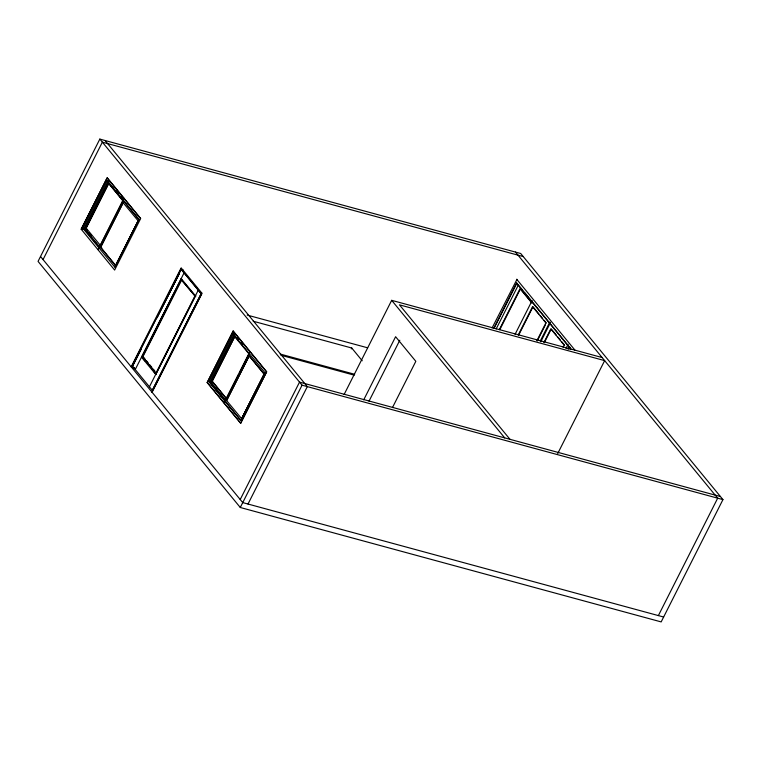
<?xml version="1.0" encoding="UTF-8"?>
<svg xmlns="http://www.w3.org/2000/svg" width="761" height="761" viewBox="0 0 761 761"><rect width="100%" height="100%" fill="white"/><g stroke="black" fill="none" stroke-linecap="round" stroke-linejoin="round"><path stroke-width="1.14" d="M99.834 139.092L38.05 261.394L240.276 507.492L661.166 621.908L722.95 499.606L520.724 253.508L99.834 139.092L302.06 385.19L722.95 499.606M43.054 259.577L102.355 142.164L523.254 256.581M81.18 229.337L107.168 177.77L140.661 218.531L114.635 270.05L81.18 229.213L107.168 177.893L140.595 218.569M82.464 229.594L107.349 180.328M99.729 247.648L84.233 228.785L108.328 181.089M100.319 247.81L84.813 228.947L108.376 182.307M84.956 229.327L108.29 183.125M86.221 228.053L108.775 183.411L123.054 200.78M98.007 249.618L123.948 198.25M99.358 247.601L122.654 201.475M104.476 238.593L108.709 230.203M112.942 221.812L117.184 213.432M119.829 208.191L122.473 202.949M115.567 265.56L100.547 247.277L123.092 202.635L138.264 220.966L115.72 265.599L100.69 247.315L123.244 202.673M114.73 267.073L138.825 219.377L107.158 180.766L138.892 219.396L114.797 267.092L83.063 228.471M131.168 366.821L181.137 267.91L202.065 293.375L152.095 392.286M181.489 268.338L131.52 367.249L134.678 368.105M181.166 269.423L132.357 366.041L152.305 390.307L201.104 293.689L181.166 269.423L183.135 269.955M132.547 366.022L141.032 349.223M156.947 317.718L179.225 273.608M132.614 366.108L141.099 349.309M157.013 317.803L179.301 273.694M135.239 369.542L184.048 272.923M141.641 357.204L181.337 278.621M181.299 279.696L195.292 296.305L181.299 279.696L142.079 357.318L141.489 357.166L155.824 374.46L195.52 295.886L181.185 278.583M156.29 373.508L142.745 357.014L181.736 279.81M194.854 296.191L155.853 373.394L142.745 357.014M149.422 386.807L198.231 290.188M151.743 391.858L201.713 292.947M165.356 365.261L152.552 390.383M180.747 334.802L201.437 293.841M207.306 382.498L233.18 331.111M208.999 381.765L233.361 333.546M225.741 400.876L210.245 382.012L234.331 334.307M225.589 400.134L210.826 382.165L234.921 334.469M211.491 381.499L234.835 335.297M234.788 336.638L212.233 381.28L226.512 398.65M224.01 402.835L249.96 351.468M224.837 401.865L238.602 374.612M239.667 372.519L249.199 353.646M229.422 393.913L235.244 382.374M236.31 380.281L241.075 370.845M242.131 368.752L246.364 360.362M226.702 400.543L249.256 355.901L264.276 374.184L241.732 418.826L226.559 400.495L249.104 355.863L264.134 374.146M264.904 372.614L240.809 420.31L264.904 372.614L233.17 333.993M266.673 371.749L240.647 423.278L207.154 382.517L233.18 330.997L266.673 371.806L240.657 423.154M240.219 499.52L299.53 382.117L720.42 496.524M240.276 507.492L302.06 385.19M248.01 504.029L307.32 386.617L105.094 140.519M351.297 348.89L351.744 348.015L253.242 321.237M344.124 394.474L391.677 300.338L602.132 357.546M363.72 399.829L395.606 336.714L415.829 361.323L392.448 407.611M369.028 401.161L399.801 340.243M492.091 327.972L516.995 279.335M493.737 328.305L516.586 283.073L522.855 290.417M494.032 328.391L516.881 283.149M496.134 329.009L518.564 284.595M499.359 329.58L520.029 288.657L531.882 303.097M499.796 329.703L520.467 288.78L531.587 302.307M515.064 334.326L532.158 300.49M518.241 334.992L532.548 306.664L545.894 322.902L536.885 340.738M518.679 335.116L532.995 306.788L538.921 313.998M537.323 340.861L545.276 325.118M540.234 341.052L549.851 322.017M540.805 341.737L550.412 322.702M543.915 342.526L550.812 328.885L564.148 345.114L563.092 347.216M544.353 342.64L551.249 328.999L556.434 335.316M565.975 348.471L568.106 344.238M568.02 349.023L569.085 346.911M568.895 349.261L569.96 347.149M557.699 453.585L604.653 360.619L399.468 304.847L509.975 439.316M658.379 615.582L717.69 498.179L515.463 252.081M84.233 228.785L84.813 228.947M100.547 247.277L101.717 247.591M195.368 295.839L195.958 296M247.192 315.073L367.611 347.806M280.21 354.055L354.655 374.288M280.914 355.244L354.207 375.163M210.245 382.012L210.826 382.165M132.224 367.106L134.326 367.677M155.682 374.422L156.262 374.583M663.64 617.019L242.749 502.602L40.523 256.505M516.7 279.258L574.964 350.155M524.348 292.234L570.655 348.586M516.586 283.073L571.111 349.423M540.405 315.805L542.622 318.507M544.105 320.314L546.331 323.016M557.918 337.123L560.144 339.825M561.628 341.632L564.586 345.237M391.677 300.338L504.714 437.889M351.744 348.015L362.226 360.771M233.104 331.149L266.531 371.825M181.099 269.099L201.323 293.708M237.289 337.903L238.764 339.701M240.98 342.393L242.455 344.191M116.443 190.963L118.659 193.665M120.875 196.357L122.35 198.155M249.056 354.008L234.635 336.6L212.091 381.232L226.369 398.612M122.901 200.742L108.633 183.372L86.079 228.015L101.108 246.298M85.983 229.261L87.458 231.059M88.932 232.856L91.149 235.549M207.192 382.441L240.723 423.173M143.544 357.232L145.047 359.068M146.559 360.904L148.062 362.731M149.565 364.567L151.829 367.316M153.332 369.142L154.835 370.978M143.572 359.135L145.066 360.952M154.026 371.853L155.51 373.67M209.075 381.689L240.733 420.291L209.075 381.689"/></g></svg>
